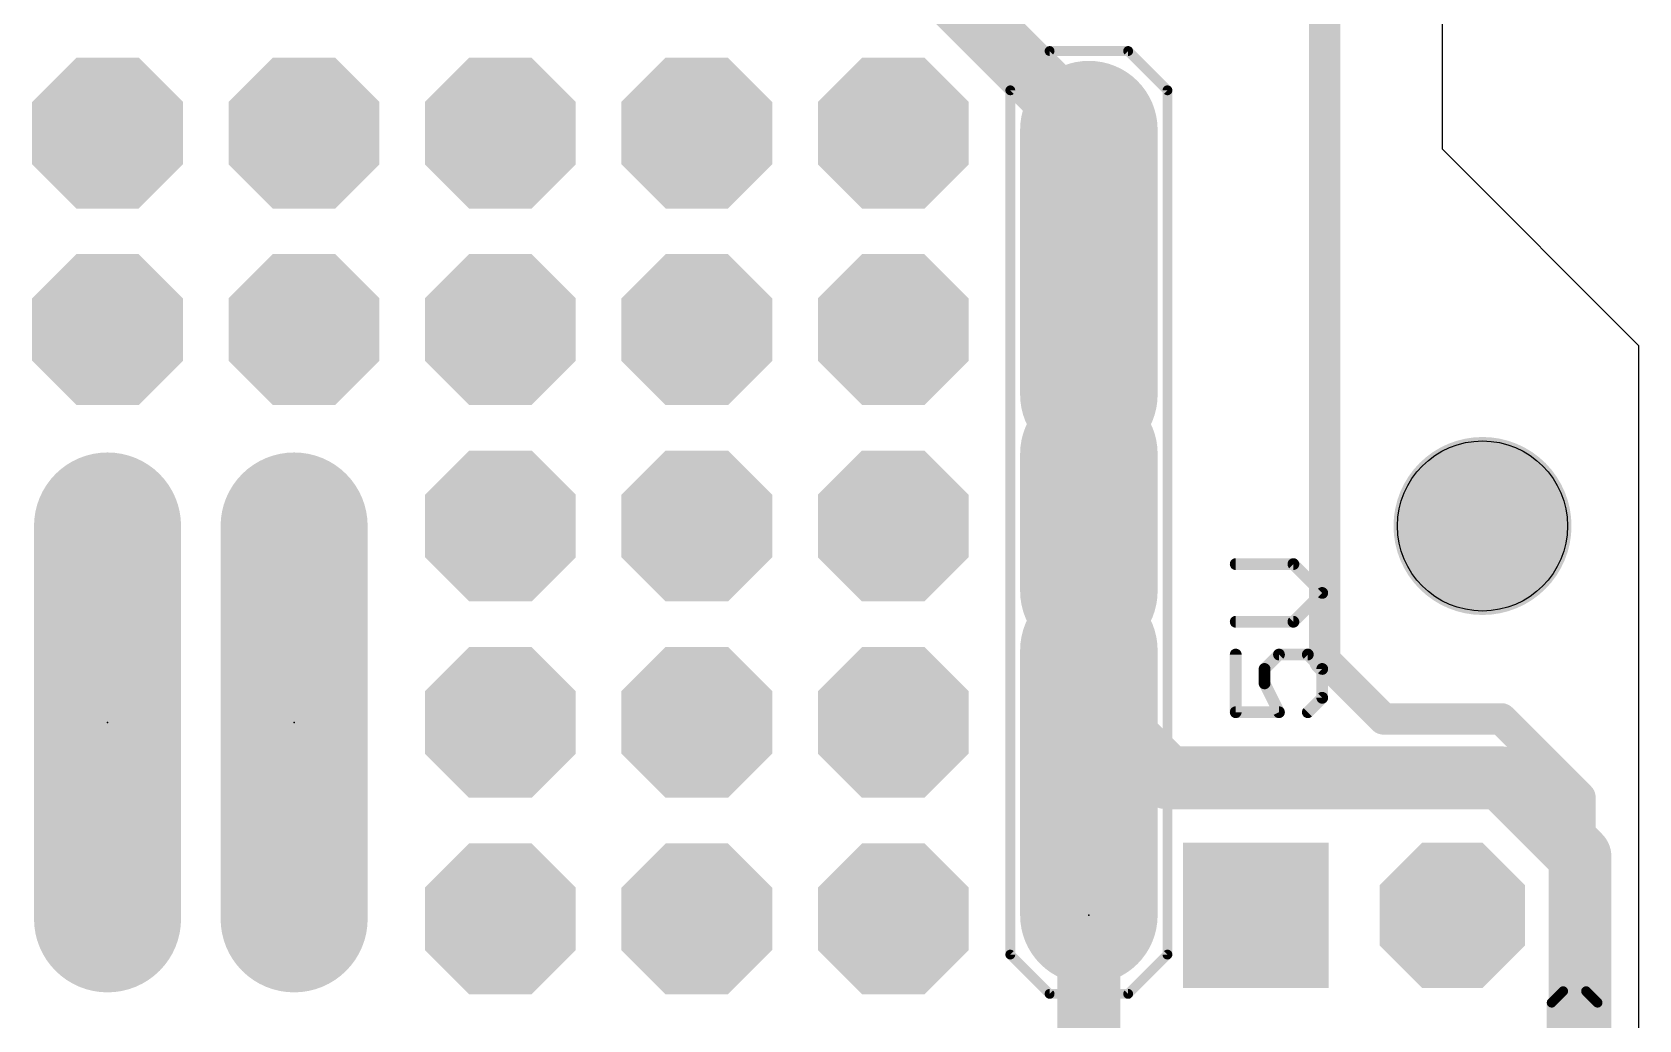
# Model space of a CAD drawing. Extents: x 0 to 68.6, y 0 to 53.3.
# Drawn here: x 47.8 to 68.58, y 29.13 to 41.9 of the extents above; entities that cross this region are included whole.
import ezdxf

# ---------------------------------------------------------------- set-up
doc = ezdxf.new("R2010")
doc.units = 0
for name, color, linetype in [('1', 12, 'CONTINUOUS'), ('16', 132, 'CONTINUOUS'), ('17', 110, 'CONTINUOUS'), ('18', 110, 'CONTINUOUS'), ('20', 53, 'CONTINUOUS'), ('21', 40, 'CONTINUOUS'), ('23', 40, 'CONTINUOUS'), ('29', 253, 'CONTINUOUS')]:
    doc.layers.add(name, color=color, linetype=linetype)

# ---------------------------------------------------------------- blocks, each defined once
blk = doc.blocks.new('OCTAGONP')
at = {"const_width": 0.5}
blk.add_lwpolyline([(-0.25, -0.1036), (-0.25, 0.1036), (-0.1036, 0.25), (0.1036, 0.25), (0.25, 0.1036), (0.25, -0.1036), (0.1036, -0.25), (-0.1036, -0.25), (-0.25, -0.1036), (-0.25, 0.1036)], dxfattribs=at)
blk = doc.blocks.new('SQUAREP')
blk.add_solid([(-0.5, -0.5), (0.5, -0.5), (-0.5, 0.5), (0.5, 0.5)])
blk = doc.blocks.new('OFFSETP100')
at = {"const_width": 1}
blk.add_lwpolyline([(0, 0), (1, 0)], dxfattribs=at)
at = {"const_width": 0.5}
for points in [[(0, 0.25, 1), (0, -0.25)], [(1, -0.25, 1), (1, 0.25)]]:
    blk.add_lwpolyline(points, format="xyb", dxfattribs=at)
blk = doc.blocks.new('LONGP100')
at = {"const_width": 1}
blk.add_lwpolyline([(-0.5, 0), (0.5, 0)], dxfattribs=at)
at = {"const_width": 0.5}
for points in [[(-0.5, 0.25, 1), (-0.5, -0.25)], [(0.5, -0.25, 1), (0.5, 0.25)]]:
    blk.add_lwpolyline(points, format="xyb", dxfattribs=at)
blk = doc.blocks.new('OCTAGONV')
at = {"const_width": 0.5}
blk.add_lwpolyline([(-0.25, -0.1036), (-0.25, 0.1036), (-0.1036, 0.25), (0.1036, 0.25), (0.25, 0.1036), (0.25, -0.1036), (0.1036, -0.25), (-0.1036, -0.25), (-0.25, -0.1036), (-0.25, 0.1036)], dxfattribs=at)

msp = doc.modelspace()

# ---------------------------------------------------------------- linework, layer by layer
at = {"layer": '1', "const_width": 0.8128}
for points in [[(58.9381, 43.1343), (61.468, 40.6044)], [(61.468, 40.6044), (61.468, 33.274)], [(61.468, 33.274), (61.468, 30.48)], [(61.468, 33.274), (62.484, 32.258)], [(62.484, 32.258), (66.802, 32.258)], [(66.802, 32.258), (67.818, 31.242)], [(67.818, 31.242), (67.818, 24.384)], [(61.468, 27.178), (61.468, 30.48)]]:
    msp.add_lwpolyline(points, dxfattribs=at)
at = {"layer": '1', "const_width": 0.4064}
for points in [[(61.6712, 40.6044, 1), (61.2648, 40.6044)], [(61.3243, 40.4607, 1), (61.6117, 40.7481)], [(61.6712, 33.274, 1), (61.2648, 33.274)], [(61.6117, 33.4177, 1), (61.3243, 33.1303)], [(61.2648, 33.274, 1), (61.6712, 33.274)], [(62.484, 32.4612, 1), (62.484, 32.0548)], [(66.9457, 32.4017, 1), (66.6583, 32.1143)], [(66.802, 32.0548, 1), (66.802, 32.4612)], [(62.3403, 32.1143, 1), (62.6277, 32.4017)], [(68.0212, 31.242, 1), (67.6148, 31.242)], [(67.6743, 31.0983, 1), (67.9617, 31.3857)], [(61.6712, 30.48, 1), (61.2648, 30.48)], [(61.2648, 30.48, 1), (61.6712, 30.48)]]:
    msp.add_lwpolyline(points, format="xyb", dxfattribs=at)
at = {"layer": '16', "const_width": 0.4064}
for points in [[(64.516, 43.1444), (64.516, 33.782)], [(64.516, 33.782), (65.278, 33.02)], [(65.278, 33.02), (66.802, 33.02)], [(66.802, 33.02), (67.818, 32.004)], [(67.818, 32.004), (67.818, 26.924)], [(61.468, 30.734), (61.468, 30.48)]]:
    msp.add_lwpolyline(points, dxfattribs=at)
at = {"layer": '16', "const_width": 0.2032}
for points in [[(64.4144, 33.782, 1), (64.6176, 33.782)], [(64.5878, 33.8538, 1), (64.4442, 33.7102)], [(65.278, 33.1216, 1), (65.278, 32.9184)], [(65.2062, 32.9482, 1), (65.3498, 33.0918)], [(66.8738, 33.0918, 1), (66.7302, 32.9482)], [(66.802, 32.9184, 1), (66.802, 33.1216)], [(67.9196, 32.004, 1), (67.7164, 32.004)], [(67.7462, 31.9322, 1), (67.8898, 32.0758)], [(61.5696, 30.734, 1), (61.3664, 30.734)], [(61.3664, 30.48, 1), (61.5696, 30.48)]]:
    msp.add_lwpolyline(points, format="xyb", dxfattribs=at)
at = {"layer": '20'}
for p, q in [((66.04, 40.386), (66.04, 51.816)), ((68.58, 37.846), (66.04, 40.386)), ((68.58, 5.08), (68.58, 37.846))]:
    msp.add_line(p, q, dxfattribs=at)
msp.add_circle((66.5581, 35.5143), 1.1, dxfattribs=at)
at = {"layer": '21'}
for points, const_width in [([(60.452, 41.148), (60.96, 41.656)], 0.127), ([(60.96, 41.656), (61.976, 41.656)], 0.127), ([(61.976, 41.656), (62.484, 41.148)], 0.127), ([(60.452, 29.972), (60.452, 41.148)], 0.127), ([(62.484, 41.148), (62.484, 29.972)], 0.127), ([(64.1127, 35.0214), (63.3669, 35.0214)], 0.1524), ([(64.4855, 34.6485), (64.1127, 35.0214)], 0.1524), ([(64.1127, 34.2757), (64.4855, 34.6485)], 0.1524), ([(63.3669, 34.2757), (64.1127, 34.2757)], 0.1524), ([(63.3669, 33.852), (63.3669, 33.1063)], 0.1524), ([(63.7398, 33.6656), (63.9262, 33.852)], 0.1524), ([(63.9262, 33.852), (64.2991, 33.852)], 0.1524), ([(64.2991, 33.852), (64.4855, 33.6656)], 0.1524), ([(63.7398, 33.4792), (63.7398, 33.6656)], 0.1524), ([(64.4855, 33.6656), (64.4855, 33.2927)], 0.1524), ([(63.9262, 33.1063), (63.7398, 33.4792)], 0.1524), ([(64.4855, 33.2927), (64.2991, 33.1063)], 0.1524), ([(63.3669, 33.1063), (63.9262, 33.1063)], 0.1524), ([(60.96, 29.464), (60.452, 29.972)], 0.127), ([(62.484, 29.972), (61.976, 29.464)], 0.127), ([(61.976, 29.464), (60.96, 29.464)], 0.127), ([(67.4526, 29.3505), (67.6009, 29.4988)], 0.127), ([(67.6009, 29.4988), (67.8975, 29.4988)], 0.127), ([(67.8975, 29.4988), (68.0458, 29.3505)], 0.127), ([(67.4526, 28.9056), (67.4526, 29.3505)], 0.127), ([(68.0458, 29.3505), (68.0458, 28.9056)], 0.127)]:
    msp.add_lwpolyline(points, dxfattribs=dict(at, const_width=const_width))
for points, const_width in [([(60.96, 41.6878, 1), (60.96, 41.6242)], 0.0635), ([(60.9825, 41.6335, 1), (60.9375, 41.6785)], 0.0635), ([(61.9985, 41.6785, 1), (61.9535, 41.6335)], 0.0635), ([(61.976, 41.6242, 1), (61.976, 41.6878)], 0.0635), ([(60.4295, 41.1705, 1), (60.4745, 41.1255)], 0.0635), ([(60.4838, 41.148, 1), (60.4203, 41.148)], 0.0635), ([(62.5158, 41.148, 1), (62.4522, 41.148)], 0.0635), ([(62.4615, 41.1255, 1), (62.5065, 41.1705)], 0.0635), ([(63.3669, 35.0595, 1), (63.3669, 34.9833)], 0.0762), ([(64.1396, 35.0483, 1), (64.0857, 34.9945)], 0.0762), ([(64.1127, 34.9833, 1), (64.1127, 35.0595)], 0.0762), ([(64.5124, 34.6216, 1), (64.4586, 34.6755)], 0.0762), ([(64.4586, 34.6216, 1), (64.5124, 34.6755)], 0.0762), ([(63.3669, 34.3138, 1), (63.3669, 34.2376)], 0.0762), ([(64.0857, 34.3026, 1), (64.1396, 34.2488)], 0.0762), ([(64.1127, 34.2376, 1), (64.1127, 34.3138)], 0.0762), ([(63.405, 33.852, 1), (63.3288, 33.852)], 0.0762), ([(63.9262, 33.8901, 1), (63.9262, 33.8139)], 0.0762), ([(63.9532, 33.8251, 1), (63.8993, 33.8789)], 0.0762), ([(64.326, 33.8789, 1), (64.2721, 33.8251)], 0.0762), ([(64.2991, 33.8139, 1), (64.2991, 33.8901)], 0.0762), ([(63.7779, 33.6656, 1), (63.7017, 33.6656)], 0.0762), ([(63.7129, 33.6925, 1), (63.7667, 33.6386)], 0.0762), ([(64.5236, 33.6656, 1), (64.4474, 33.6656)], 0.0762), ([(64.4586, 33.6386, 1), (64.5124, 33.6925)], 0.0762), ([(63.7739, 33.4962, 1), (63.7057, 33.4621)], 0.0762), ([(63.7017, 33.4792, 1), (63.7779, 33.4792)], 0.0762), ([(64.4474, 33.2927, 1), (64.5236, 33.2927)], 0.0762), ([(64.5124, 33.2658, 1), (64.4586, 33.3197)], 0.0762), ([(63.3669, 33.1444, 1), (63.3669, 33.0682)], 0.0762), ([(63.3288, 33.1063, 1), (63.405, 33.1063)], 0.0762), ([(63.8921, 33.0893, 1), (63.9603, 33.1233)], 0.0762), ([(63.9262, 33.0682, 1), (63.9262, 33.1444)], 0.0762), ([(64.2721, 33.1332, 1), (64.326, 33.0794)], 0.0762), ([(60.4745, 29.9945, 1), (60.4295, 29.9495)], 0.0635), ([(60.4203, 29.972, 1), (60.4838, 29.972)], 0.0635), ([(62.4522, 29.972, 1), (62.5158, 29.972)], 0.0635), ([(62.5065, 29.9495, 1), (62.4615, 29.9945)], 0.0635), ([(60.96, 29.4958, 1), (60.96, 29.4323)], 0.0635), ([(60.9375, 29.4415, 1), (60.9825, 29.4865)], 0.0635), ([(61.9535, 29.4865, 1), (61.9985, 29.4415)], 0.0635), ([(61.976, 29.4323, 1), (61.976, 29.4958)], 0.0635), ([(67.6009, 29.5305, 1), (67.6009, 29.467)], 0.0635), ([(67.6234, 29.4763, 1), (67.5785, 29.5212)], 0.0635), ([(67.92, 29.5212, 1), (67.8751, 29.4763)], 0.0635), ([(67.8975, 29.467, 1), (67.8975, 29.5305)], 0.0635), ([(67.4844, 29.3505, 1), (67.4209, 29.3505)], 0.0635), ([(67.4302, 29.3729, 1), (67.4751, 29.328)], 0.0635), ([(68.0776, 29.3505, 1), (68.0141, 29.3505)], 0.0635), ([(68.0234, 29.328, 1), (68.0683, 29.3729)], 0.0635)]:
    msp.add_lwpolyline(points, format="xyb", dxfattribs=dict(at, const_width=const_width))
at = {"layer": '23'}
for p in [(48.7781, 32.9743), (51.1911, 32.9743), (61.468, 30.48)]:
    msp.add_point(p, dxfattribs=at)
at = {"layer": '29', "const_width": 1.1508}
msp.add_lwpolyline([(66.5581, 34.9389, 1), (66.5581, 36.0897, 1), (66.5581, 34.9389)], format="xyb", dxfattribs=at)

# ---------------------------------------------------------------- block references
at = {"layer": '17'}
for name, p, xscale, yscale, rotation in [('OFFSETP100', (61.468, 40.64), 1.6764, 1.6764, 270), ('OFFSETP100', (61.468, 40.64), 1.6764, 1.6764, 270), ('LONGP100', (61.468, 38.1), 1.6764, 1.6764, 270), ('LONGP100', (61.468, 38.1), 1.6764, 1.6764, 270), ('LONGP100', (61.468, 35.56), 1.6764, 1.6764, 90), ('LONGP100', (61.468, 35.56), 1.6764, 1.6764, 90), ('OFFSETP100', (48.7781, 35.5143), 1.8, 1.8, 270), ('OFFSETP100', (48.7781, 35.5143), 1.8, 1.8, 270), ('OFFSETP100', (51.1911, 35.5143), 1.8, 1.8, 270), ('OFFSETP100', (51.1911, 35.5143), 1.8, 1.8, 270), ('LONGP100', (48.7781, 32.9743), 1.8, 1.8, 270), ('LONGP100', (48.7781, 32.9743), 1.8, 1.8, 270), ('LONGP100', (51.1911, 32.9743), 1.8, 1.8, 270), ('LONGP100', (51.1911, 32.9743), 1.8, 1.8, 270), ('LONGP100', (61.468, 33.02), 1.6764, 1.6764, 90), ('LONGP100', (61.468, 33.02), 1.6764, 1.6764, 90), ('OFFSETP100', (48.7781, 30.4343), 1.8, 1.8, 90), ('OFFSETP100', (48.7781, 30.4343), 1.8, 1.8, 90), ('OFFSETP100', (51.1911, 30.4343), 1.8, 1.8, 90), ('OFFSETP100', (51.1911, 30.4343), 1.8, 1.8, 90), ('OFFSETP100', (61.468, 30.48), 1.6764, 1.6764, 90), ('OFFSETP100', (61.468, 30.48), 1.6764, 1.6764, 90)]:
    msp.add_blockref(name, p, dxfattribs=dict(at, xscale=xscale, yscale=yscale, rotation=rotation))
at = {"layer": '17', "xscale": 1.778, "yscale": 1.778}
for name, p in [('SQUAREP', (63.627, 30.48)), ('SQUAREP', (63.627, 30.48)), ('OCTAGONP', (66.167, 30.48)), ('OCTAGONP', (66.167, 30.48))]:
    msp.add_blockref(name, p, dxfattribs=at)
at = {"layer": '18', "xscale": 1.95, "yscale": 1.95}
for p in [(48.7781, 40.5943), (48.7781, 40.5943), (51.3181, 40.5943), (51.3181, 40.5943), (53.8581, 40.5943), (53.8581, 40.5943), (56.3981, 40.5943), (56.3981, 40.5943), (58.9381, 40.5943), (58.9381, 40.5943), (48.7781, 38.0543), (48.7781, 38.0543), (51.3181, 38.0543), (51.3181, 38.0543), (53.8581, 38.0543), (53.8581, 38.0543), (56.3981, 38.0543), (56.3981, 38.0543), (58.9381, 38.0543), (58.9381, 38.0543), (53.8581, 35.5143), (53.8581, 35.5143), (56.3981, 35.5143), (56.3981, 35.5143), (58.9381, 35.5143), (58.9381, 35.5143), (53.8581, 32.9743), (53.8581, 32.9743), (56.3981, 32.9743), (56.3981, 32.9743), (58.9381, 32.9743), (58.9381, 32.9743), (53.8581, 30.4343), (53.8581, 30.4343), (56.3981, 30.4343), (56.3981, 30.4343), (58.9381, 30.4343), (58.9381, 30.4343)]:
    msp.add_blockref('OCTAGONV', p, dxfattribs=at)
at = {"layer": '29'}
for name, p, xscale, yscale, rotation in [('OFFSETP100', (61.468, 40.64), 1.778, 1.778, 270), ('LONGP100', (61.468, 38.1), 1.778, 1.778, 270), ('LONGP100', (61.468, 35.56), 1.778, 1.778, 90), ('OFFSETP100', (48.7781, 35.5143), 1.9016, 1.9016, 270), ('OFFSETP100', (51.1911, 35.5143), 1.9016, 1.9016, 270), ('LONGP100', (48.7781, 32.9743), 1.9016, 1.9016, 270), ('LONGP100', (51.1911, 32.9743), 1.9016, 1.9016, 270), ('LONGP100', (61.468, 33.02), 1.778, 1.778, 90), ('OFFSETP100', (48.7781, 30.4343), 1.9016, 1.9016, 90), ('OFFSETP100', (51.1911, 30.4343), 1.9016, 1.9016, 90), ('OFFSETP100', (61.468, 30.48), 1.778, 1.778, 90)]:
    msp.add_blockref(name, p, dxfattribs=dict(at, xscale=xscale, yscale=yscale, rotation=rotation))
at = {"layer": '29', "xscale": 1.8796, "yscale": 1.8796}
for name, p in [('SQUAREP', (63.627, 30.48)), ('OCTAGONP', (66.167, 30.48))]:
    msp.add_blockref(name, p, dxfattribs=at)

doc.saveas('drawing.dxf')
